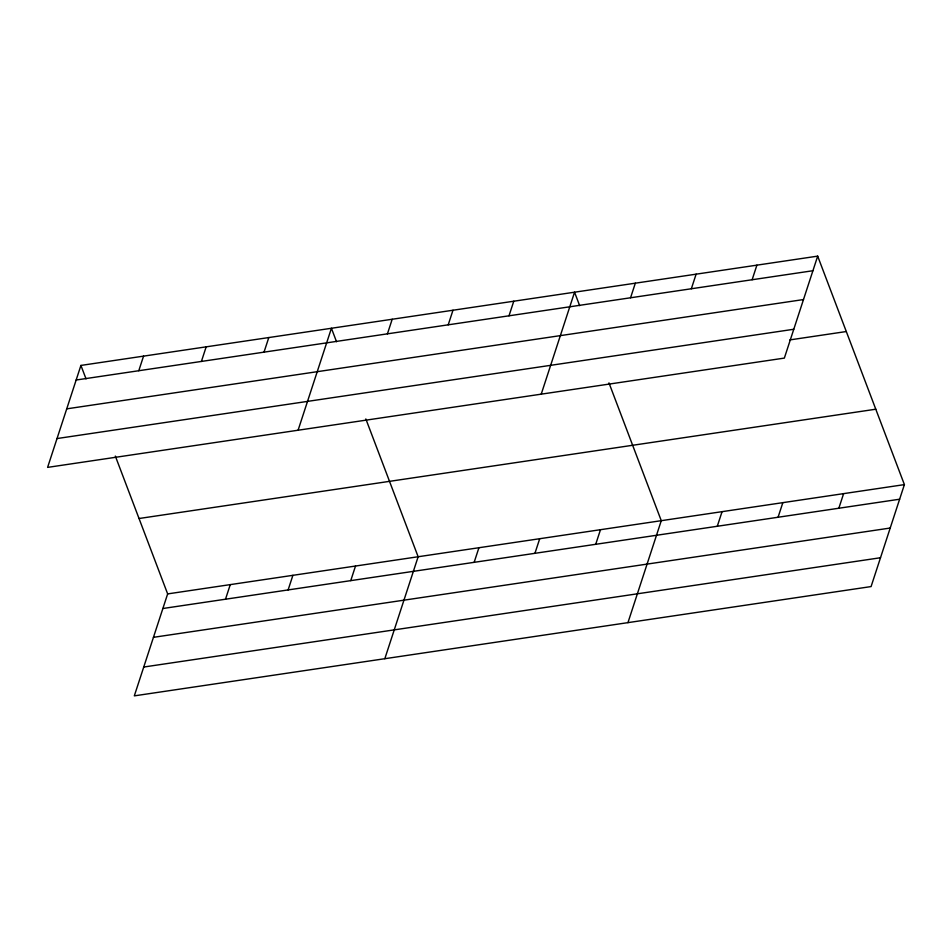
<?xml version="1.0" encoding="UTF-8"?>
<svg xmlns="http://www.w3.org/2000/svg" width="952" height="952" viewBox="0 0 952 952"><rect width="100%" height="100%" fill="white"/><g stroke="black" fill="none" stroke-linecap="round" stroke-linejoin="round"><path stroke-width="1.43" d="M80.92 365.425L47.6 467.384L784.353 358.095L817.685 256.136L80.92 365.425L86.037 378.884M138.778 370.733L143.55 356.131M201.407 361.439L206.167 346.849M115.335 456.079L167.647 593.905L134.315 695.864L871.08 586.575L904.4 484.616L817.685 256.136M264.025 352.145L268.797 337.555M225.505 599.213L230.265 584.623M298.095 430.221L331.427 328.262L336.532 341.732M288.123 589.919L292.895 575.329M387.428 333.843L392.2 319.253M350.752 580.637L355.512 566.035M448.213 324.822L452.985 310.233M384.822 658.713L418.142 556.753L365.83 418.928M508.999 315.814L513.771 301.213M474.155 562.323L478.927 547.733M541.224 394.164L574.556 292.204L579.661 305.663M534.941 553.314L539.713 538.713M630.557 297.774L635.329 283.184M595.714 544.294L600.486 529.705M691.342 288.765L696.114 274.164M627.951 622.644L661.271 520.684L608.959 382.859M752.128 279.745L756.899 265.156M717.284 526.266L722.056 511.664M778.07 517.245L782.841 502.656M838.843 508.225L843.615 493.636M76.16 380.015L812.913 270.725M66.735 408.848L803.488 299.559M57.025 438.551L793.778 329.261M789.851 339.912L846.292 331.534M139.028 518.507L875.78 409.217M167.647 593.905L904.4 484.616M162.875 608.506L899.628 499.217M153.45 637.328L890.203 528.039M143.74 667.031L880.493 557.741"/></g></svg>
